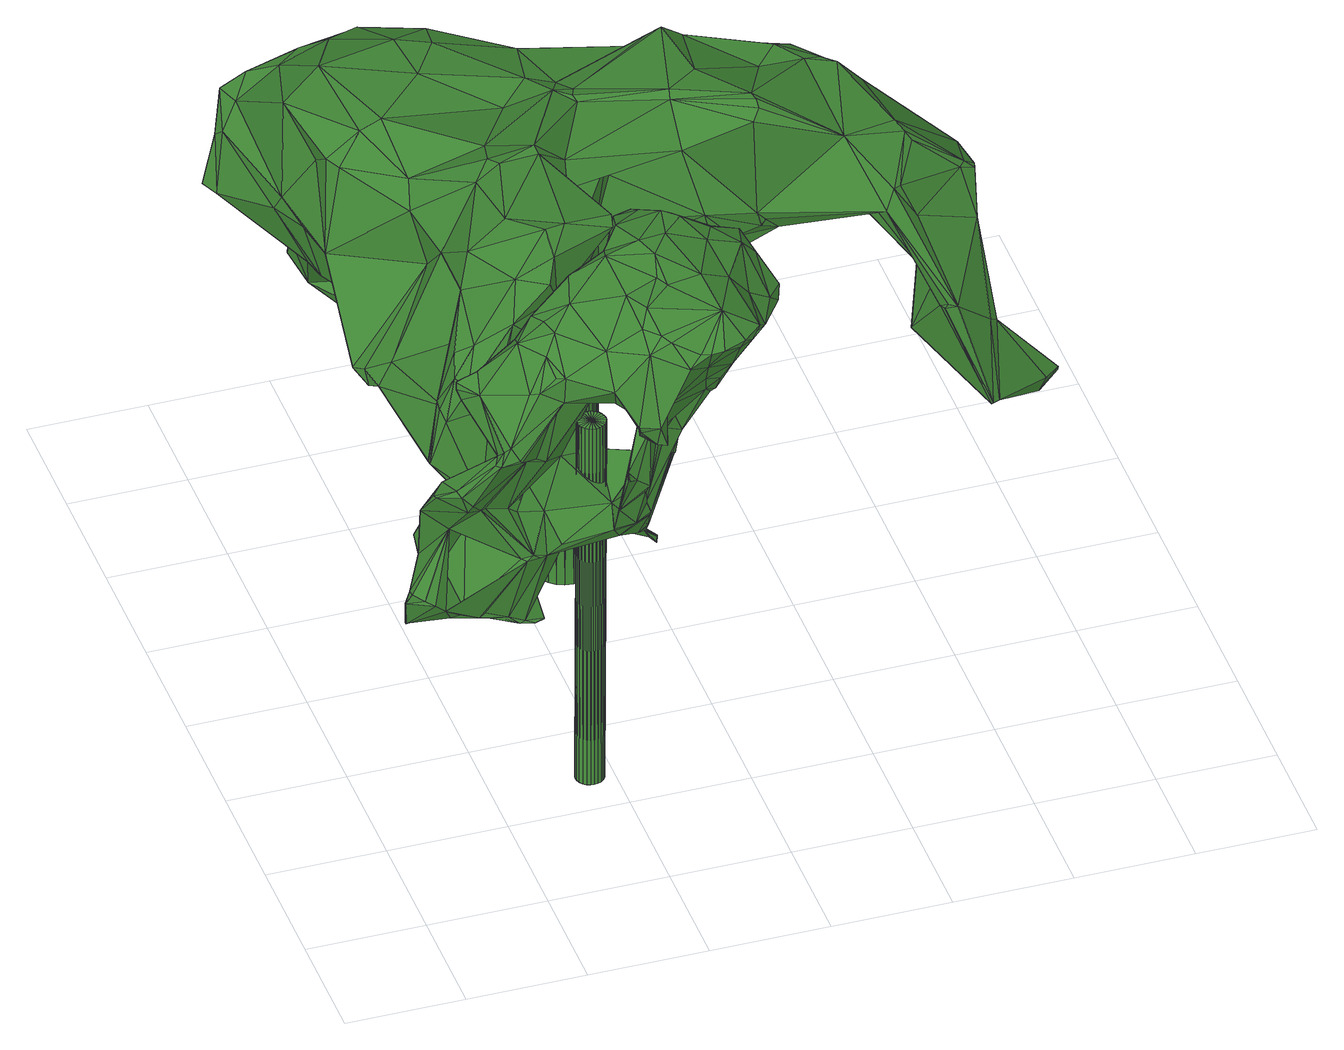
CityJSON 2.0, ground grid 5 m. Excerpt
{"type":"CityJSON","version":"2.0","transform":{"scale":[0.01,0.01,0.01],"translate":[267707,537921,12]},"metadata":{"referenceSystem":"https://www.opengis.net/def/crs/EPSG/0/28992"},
"CityObjects":{
"tree1":{"type":"SolitaryVegetationObject","attributes":{"gtid":21,"crown_width_m":12.45,"crown_median_z":30.55,"crown_r50_m":0.516,"crown_porosity":0.899,"trunk_H_m":17.55,"trunk_DBH_m":1.19,"trunk_radius_m":0.595,"trunk_base_height_m":13,"original_gtid":"23"},"geometry":[{"type":"Solid","lod":"3","boundaries":[[[[0,1,2]],[[3,4,2]],[[5,6,7]],[[8,9,10]],[[11,12,13]],[[14,15,16]],[[17,18,19]],[[20,21,22]],[[23,24,25]],[[0,2,4]],[[26,27,28]],[[26,5,27]],[[29,30,31]],[[7,6,32]],[[18,17,33]],[[34,35,36]],[[37,38,39]],[[40,41,42]],[[43,44,45]],[[46,47,48]],[[49,50,51]],[[52,53,54]],[[55,56,57]],[[58,57,56]],[[59,60,61]],[[1,25,62]],[[24,63,64]],[[24,23,63]],[[65,31,66]],[[47,67,68]],[[69,51,70]],[[47,68,71]],[[72,73,74]],[[73,72,75]],[[7,76,77]],[[62,25,78]],[[79,80,81]],[[82,83,84]],[[0,4,36]],[[85,81,61]],[[34,36,4]],[[86,64,63]],[[87,67,88]],[[89,90,91]],[[89,91,92]],[[19,93,17]],[[62,17,93]],[[94,95,96]],[[97,98,99]],[[50,70,51]],[[9,100,10]],[[101,102,103]],[[46,104,72]],[[105,106,107]],[[108,105,107]],[[38,90,39]],[[109,110,111]],[[62,78,17]],[[112,113,114]],[[115,114,113]],[[116,113,112]],[[115,113,116]],[[83,117,118]],[[52,74,53]],[[99,119,120]],[[121,122,123]],[[124,125,82]],[[126,127,30]],[[44,128,75]],[[129,130,131]],[[46,132,47]],[[133,106,127]],[[134,35,135]],[[136,137,138]],[[139,140,21]],[[139,21,20]],[[141,142,52]],[[143,69,144]],[[143,51,69]],[[145,146,82]],[[80,79,139]],[[127,126,133]],[[23,86,63]],[[147,148,105]],[[149,150,93]],[[75,29,151]],[[29,72,104]],[[152,153,124]],[[154,71,155]],[[156,53,73]],[[157,6,158]],[[159,160,161]],[[86,161,160]],[[154,47,71]],[[35,34,135]],[[162,163,164]],[[61,81,59]],[[3,165,135]],[[45,166,43]],[[87,167,67]],[[68,67,167]],[[17,78,33]],[[5,7,77]],[[168,145,82]],[[168,82,84]],[[64,78,24]],[[169,61,97]],[[1,86,25]],[[25,24,78]],[[165,134,135]],[[165,154,134]],[[170,39,90]],[[64,33,78]],[[171,172,173]],[[174,98,97]],[[140,175,176]],[[49,51,143]],[[50,49,177]],[[177,49,95]],[[178,158,66]],[[99,179,180]],[[83,181,117]],[[182,183,184]],[[100,170,185]],[[170,100,39]],[[186,131,187]],[[120,119,188]],[[156,141,54]],[[5,166,66]],[[30,127,178]],[[43,166,5]],[[189,142,190]],[[95,143,55]],[[49,143,95]],[[69,103,102]],[[144,69,191]],[[144,191,186]],[[50,103,70]],[[111,115,116]],[[192,137,136]],[[193,194,102]],[[186,112,131]],[[131,112,129]],[[41,161,36]],[[95,57,195]],[[66,166,65]],[[32,28,76]],[[66,6,5]],[[116,109,111]],[[1,161,86]],[[131,130,187]],[[196,197,59]],[[154,198,47]],[[99,199,169]],[[176,175,200]],[[176,200,12]],[[12,11,201]],[[202,168,92]],[[100,203,10]],[[111,110,115]],[[31,151,29]],[[47,132,88]],[[67,47,88]],[[151,65,204]],[[205,206,207]],[[206,26,207]],[[208,209,153]],[[68,167,210]],[[155,71,210]],[[7,32,76]],[[211,99,212]],[[71,68,210]],[[35,134,42]],[[213,214,215]],[[216,214,213]],[[36,161,0]],[[92,91,202]],[[0,161,1]],[[42,41,36]],[[42,36,35]],[[4,135,34]],[[159,161,41]],[[38,37,8]],[[178,148,147]],[[178,127,148]],[[4,3,135]],[[115,110,26]],[[184,183,217]],[[184,217,201]],[[116,173,109]],[[190,142,75]],[[218,219,195]],[[72,29,75]],[[60,220,147]],[[60,147,105]],[[203,221,10]],[[65,151,31]],[[47,198,222]],[[121,80,122]],[[139,122,80]],[[99,98,179]],[[45,44,151]],[[84,223,224]],[[164,225,162]],[[94,102,95]],[[95,102,177]],[[172,171,205]],[[28,32,226]],[[227,228,229]],[[85,61,169]],[[173,116,102]],[[12,200,13]],[[76,27,77]],[[202,91,10]],[[196,59,81]],[[25,86,23]],[[85,79,81]],[[85,208,79]],[[94,193,102]],[[14,98,174]],[[230,98,14]],[[231,199,99]],[[45,204,65]],[[166,45,65]],[[159,41,40]],[[13,232,11]],[[201,11,232]],[[10,20,22]],[[22,202,10]],[[233,56,55]],[[179,230,159]],[[151,204,45]],[[189,74,52]],[[37,9,8]],[[69,70,103]],[[196,80,225]],[[168,22,145]],[[202,22,168]],[[196,81,80]],[[60,105,234]],[[39,100,9]],[[235,236,215]],[[40,236,179]],[[235,179,236]],[[237,219,238]],[[239,240,171]],[[229,13,200]],[[229,232,13]],[[169,97,99]],[[32,6,157]],[[226,157,241]],[[205,242,43]],[[243,244,245]],[[208,85,209]],[[126,246,247]],[[149,3,150]],[[30,248,126]],[[126,18,133]],[[212,181,211]],[[97,14,174]],[[15,14,97]],[[198,3,149]],[[198,149,222]],[[109,173,172]],[[239,171,173]],[[101,103,50]],[[249,250,251]],[[252,189,190]],[[226,32,157]],[[185,253,100]],[[229,182,232]],[[254,152,124]],[[172,205,207]],[[110,172,207]],[[255,256,257]],[[28,27,76]],[[5,77,27]],[[54,141,52]],[[139,20,122]],[[205,258,242]],[[58,56,185]],[[229,228,182]],[[33,133,18]],[[33,107,133]],[[220,157,158]],[[182,228,145]],[[185,259,260]],[[89,57,58]],[[112,261,129]],[[48,104,46]],[[136,85,199]],[[260,259,129]],[[128,256,199]],[[255,199,256]],[[208,139,79]],[[153,139,208]],[[157,220,241]],[[152,175,153]],[[107,106,133]],[[260,129,261]],[[89,58,90]],[[90,58,185]],[[114,261,112]],[[60,197,241]],[[54,53,156]],[[44,75,151]],[[242,44,43]],[[145,183,182]],[[128,44,256]],[[232,182,184]],[[74,73,53]],[[156,73,75]],[[205,240,258]],[[171,240,205]],[[234,15,61]],[[3,198,165]],[[154,165,198]],[[252,74,189]],[[87,74,252]],[[231,262,263]],[[136,199,255]],[[220,158,147]],[[72,74,87]],[[72,87,132]],[[264,86,160]],[[159,264,160]],[[87,88,132]],[[72,132,46]],[[55,143,144]],[[39,9,37]],[[187,144,186]],[[233,187,259]],[[187,130,259]],[[223,244,224]],[[40,179,159]],[[255,257,240]],[[240,257,258]],[[188,138,265]],[[102,101,177]],[[112,191,116]],[[112,186,191]],[[116,191,102]],[[69,102,191]],[[146,228,227]],[[145,228,146]],[[117,215,266]],[[117,181,215]],[[267,268,223]],[[19,18,247]],[[6,66,158]],[[136,209,85]],[[215,236,213]],[[107,33,64]],[[86,107,64]],[[181,235,215]],[[250,268,251]],[[242,258,44]],[[52,142,189]],[[110,207,26]],[[213,269,252]],[[199,85,169]],[[3,2,150]],[[2,1,150]],[[16,15,234]],[[62,150,1]],[[93,150,62]],[[263,190,75]],[[84,118,270]],[[83,118,84]],[[254,227,152]],[[138,244,243]],[[224,244,138]],[[223,270,267]],[[138,188,119]],[[209,138,119]],[[243,265,138]],[[250,244,223]],[[245,244,250]],[[84,270,223]],[[219,239,194]],[[219,194,195]],[[249,251,268]],[[124,211,125]],[[42,134,271]],[[134,272,271]],[[264,230,273]],[[14,274,230]],[[177,101,50]],[[137,238,219]],[[127,106,148]],[[142,156,75]],[[104,48,248]],[[264,107,86]],[[108,107,275]],[[28,226,197]],[[270,118,117]],[[170,90,185]],[[66,276,178]],[[172,110,109]],[[195,89,92]],[[195,92,218]],[[273,230,274]],[[138,209,136]],[[55,277,95]],[[57,95,277]],[[57,277,55]],[[175,140,139]],[[195,278,95]],[[96,95,278]],[[96,278,195]],[[129,259,130]],[[92,279,137]],[[138,137,279]],[[175,139,153]],[[148,106,105]],[[176,21,140]],[[19,149,93]],[[222,149,19]],[[144,187,233]],[[240,237,255]],[[144,233,55]],[[221,203,260]],[[261,221,260]],[[190,268,267]],[[190,249,268]],[[156,142,141]],[[92,219,218]],[[193,96,194]],[[123,20,221]],[[10,221,20]],[[264,275,107]],[[26,163,115]],[[66,31,276]],[[90,38,91]],[[178,276,30]],[[181,83,125]],[[181,125,211]],[[119,99,211]],[[222,280,47]],[[168,281,282]],[[84,281,168]],[[224,281,84]],[[282,281,224]],[[168,282,92]],[[263,249,190]],[[245,250,249]],[[282,138,279]],[[282,279,92]],[[91,38,8]],[[91,8,10]],[[108,234,105]],[[234,108,16]],[[179,98,230]],[[120,188,99]],[[121,114,225]],[[121,225,80]],[[92,137,219]],[[75,128,263]],[[123,221,261]],[[190,216,252]],[[263,245,249]],[[31,30,276]],[[102,194,239]],[[173,102,239]],[[115,162,114]],[[147,158,178]],[[60,241,220]],[[22,21,176]],[[20,123,122]],[[117,266,270]],[[134,154,272]],[[15,97,61]],[[60,234,61]],[[108,275,16]],[[264,273,275]],[[222,19,247]],[[126,247,18]],[[159,230,264]],[[14,16,275]],[[223,268,250]],[[29,248,30]],[[104,248,29]],[[82,125,83]],[[257,256,258]],[[258,256,44]],[[241,197,226]],[[28,197,283]],[[59,197,60]],[[196,283,197]],[[267,270,266]],[[14,275,273]],[[231,263,128]],[[100,253,203]],[[231,128,199]],[[114,123,261]],[[243,262,265]],[[181,212,235]],[[192,238,137]],[[188,265,231]],[[188,231,99]],[[185,260,203]],[[126,248,246]],[[94,96,193]],[[213,252,216]],[[195,194,96]],[[119,211,124]],[[224,138,282]],[[284,40,271]],[[209,124,153]],[[209,119,124]],[[155,210,271]],[[272,155,271]],[[42,271,40]],[[246,48,280]],[[272,154,155]],[[252,167,87]],[[14,273,274]],[[271,210,167]],[[246,248,48]],[[28,283,26]],[[162,115,163]],[[164,283,196]],[[26,283,164]],[[164,163,26]],[[22,183,145]],[[185,56,233]],[[185,233,259]],[[195,57,285]],[[57,89,285]],[[89,195,285]],[[227,175,152]],[[227,229,175]],[[200,175,229]],[[206,5,26]],[[82,146,124]],[[43,206,205]],[[5,206,43]],[[227,124,146]],[[254,124,227]],[[190,286,216]],[[267,216,286]],[[267,286,190]],[[247,280,222]],[[47,280,48]],[[284,213,40]],[[183,22,176]],[[246,280,247]],[[114,162,225]],[[245,262,243]],[[232,184,201]],[[263,262,245]],[[164,196,225]],[[213,284,269]],[[240,287,237]],[[239,287,240]],[[219,237,287]],[[219,287,239]],[[121,288,114]],[[114,288,123]],[[121,123,288]],[[192,136,237]],[[237,136,255]],[[12,217,176]],[[201,217,12]],[[185,203,253]],[[252,269,167]],[[271,269,284]],[[167,269,271]],[[266,216,267]],[[192,237,238]],[[231,265,262]],[[99,180,235]],[[212,99,235]],[[179,235,180]],[[215,214,266]],[[266,214,216]],[[183,176,217]],[[213,236,40]],[[289,290,291]],[[289,291,292]],[[292,291,293]],[[292,293,294]],[[291,290,295]],[[291,295,293]],[[293,295,296]],[[293,296,294]],[[295,290,297]],[[295,297,296]],[[296,297,298]],[[296,298,294]],[[297,290,299]],[[297,299,298]],[[298,299,300]],[[298,300,294]],[[299,290,301]],[[299,301,300]],[[300,301,302]],[[300,302,294]],[[301,290,303]],[[301,303,302]],[[302,303,304]],[[302,304,294]],[[303,290,305]],[[303,305,304]],[[304,305,306]],[[304,306,294]],[[305,290,307]],[[305,307,306]],[[306,307,308]],[[306,308,294]],[[307,290,309]],[[307,309,308]],[[308,309,310]],[[308,310,294]],[[309,290,311]],[[309,311,310]],[[310,311,312]],[[310,312,294]],[[311,290,313]],[[311,313,312]],[[312,313,314]],[[312,314,294]],[[313,290,315]],[[313,315,314]],[[314,315,316]],[[314,316,294]],[[315,290,317]],[[315,317,316]],[[316,317,318]],[[316,318,294]],[[317,290,319]],[[317,319,318]],[[318,319,320]],[[318,320,294]],[[319,290,321]],[[319,321,320]],[[320,321,322]],[[320,322,294]],[[321,290,323]],[[321,323,322]],[[322,323,324]],[[322,324,294]],[[323,290,325]],[[323,325,324]],[[324,325,326]],[[324,326,294]],[[325,290,327]],[[325,327,326]],[[326,327,328]],[[326,328,294]],[[327,290,329]],[[327,329,328]],[[328,329,330]],[[328,330,294]],[[329,290,331]],[[329,331,330]],[[330,331,332]],[[330,332,294]],[[331,290,333]],[[331,333,332]],[[332,333,334]],[[332,334,294]],[[333,290,335]],[[333,335,334]],[[334,335,336]],[[334,336,294]],[[335,290,337]],[[335,337,336]],[[336,337,338]],[[336,338,294]],[[337,290,289]],[[337,289,338]],[[338,289,292]],[[338,292,294]]]]}]},
"tree2":{"type":"SolitaryVegetationObject","attributes":{"gtid":20,"crown_width_m":25.45,"crown_median_z":29.67,"crown_r50_m":0.714,"crown_porosity":0.859,"trunk_H_m":17.35,"trunk_DBH_m":2.59,"trunk_radius_m":1.3,"trunk_base_height_m":12.32,"original_gtid":"22"},"geometry":[{"type":"Solid","lod":"3","boundaries":[[[[339,340,341]],[[342,343,344]],[[345,346,347]],[[348,349,350]],[[351,352,353]],[[354,355,356]],[[357,358,359]],[[360,361,362]],[[363,364,365]],[[366,367,368]],[[369,370,371]],[[372,373,374]],[[375,376,377]],[[378,379,380]],[[381,382,383]],[[343,342,384]],[[385,386,387]],[[388,389,390]],[[391,390,389]],[[350,349,392]],[[393,342,394]],[[395,396,397]],[[398,354,399]],[[388,387,400]],[[388,348,387]],[[401,402,403]],[[404,405,406]],[[407,380,379]],[[382,381,408]],[[368,367,409]],[[410,368,409]],[[370,395,411]],[[412,413,414]],[[339,415,416]],[[417,418,419]],[[420,421,422]],[[423,424,425]],[[426,380,407]],[[427,428,429]],[[430,429,378]],[[368,431,366]],[[432,433,434]],[[435,436,437]],[[435,438,436]],[[379,439,407]],[[440,441,351]],[[351,441,352]],[[442,443,367]],[[366,431,444]],[[379,445,439]],[[446,428,447]],[[446,447,448]],[[407,439,449]],[[445,449,439]],[[445,450,449]],[[451,452,453]],[[367,443,409]],[[454,409,443]],[[455,456,433]],[[455,433,457]],[[414,413,361]],[[341,340,426]],[[397,346,436]],[[458,430,459]],[[344,394,342]],[[380,430,378]],[[460,401,461]],[[462,463,464]],[[465,462,464]],[[466,390,391]],[[466,392,390]],[[459,426,340]],[[339,459,340]],[[430,426,459]],[[430,380,426]],[[444,431,467]],[[444,467,442]],[[355,468,469]],[[470,471,372]],[[402,401,460]],[[472,473,414]],[[372,374,470]],[[474,415,341]],[[475,385,476]],[[475,476,477]],[[345,437,346]],[[436,346,437]],[[373,478,374]],[[479,398,480]],[[481,482,483]],[[484,485,486]],[[482,399,487]],[[488,489,490]],[[434,437,345]],[[435,437,434]],[[491,492,493]],[[480,481,494]],[[491,493,495]],[[453,496,442]],[[347,377,406]],[[347,497,377]],[[498,499,500]],[[500,499,501]],[[493,431,495]],[[488,490,449]],[[379,502,445]],[[503,372,504]],[[503,373,372]],[[505,506,507]],[[491,495,360]],[[410,360,495]],[[507,358,505]],[[431,368,495]],[[426,407,508]],[[496,377,497]],[[372,471,504]],[[470,342,471]],[[393,471,342]],[[358,509,505]],[[510,509,358]],[[486,405,404]],[[424,423,511]],[[444,442,367]],[[444,367,366]],[[442,496,443]],[[496,497,512]],[[496,512,513]],[[454,352,409]],[[435,456,438]],[[477,427,514]],[[515,514,427]],[[417,516,418]],[[389,386,517]],[[389,517,518]],[[411,519,370]],[[520,451,521]],[[470,478,479]],[[522,509,510]],[[523,524,488]],[[469,468,525]],[[526,522,510]],[[345,527,434]],[[503,528,373]],[[356,355,487]],[[421,494,422]],[[419,418,529]],[[467,530,520]],[[378,502,379]],[[350,448,348]],[[434,433,435]],[[456,435,433]],[[381,383,456]],[[449,508,407]],[[438,383,531]],[[456,383,438]],[[409,441,532]],[[502,446,533]],[[469,534,420]],[[356,487,399]],[[374,478,470]],[[482,487,535]],[[365,517,363]],[[535,487,422]],[[422,487,420]],[[536,537,538]],[[539,540,541]],[[525,468,509]],[[509,461,525]],[[542,382,543]],[[339,416,459]],[[544,545,546]],[[494,547,480]],[[421,548,549]],[[547,421,549]],[[391,550,466]],[[551,347,552]],[[553,463,554]],[[525,534,469]],[[529,418,492]],[[393,528,471]],[[504,471,528]],[[398,482,481]],[[555,537,549]],[[387,386,400]],[[556,421,557]],[[420,534,421]],[[534,401,421]],[[557,421,403]],[[401,403,421]],[[470,558,342]],[[436,438,411]],[[397,436,411]],[[397,411,395]],[[382,408,543]],[[559,543,408]],[[358,357,510]],[[420,487,355]],[[560,561,412]],[[432,405,485]],[[354,356,399]],[[392,349,390]],[[388,349,348]],[[388,390,349]],[[504,528,503]],[[558,480,384]],[[558,384,342]],[[479,558,470]],[[480,558,479]],[[562,563,548]],[[564,565,474]],[[446,350,533]],[[446,448,350]],[[397,396,552]],[[551,552,396]],[[370,519,371]],[[556,548,421]],[[432,527,405]],[[535,483,482]],[[553,566,567]],[[382,542,383]],[[477,514,560]],[[359,568,569]],[[410,495,368]],[[475,570,363]],[[459,416,458]],[[479,478,398]],[[373,528,571]],[[403,562,557]],[[572,562,403]],[[385,363,386]],[[545,538,555]],[[399,482,398]],[[460,509,522]],[[428,477,476]],[[428,427,477]],[[573,547,549]],[[536,547,573]],[[365,364,574]],[[363,574,364]],[[451,453,521]],[[547,494,421]],[[557,562,556]],[[562,548,556]],[[359,507,568]],[[450,445,533]],[[346,397,552]],[[541,417,575]],[[409,532,410]],[[458,416,565]],[[549,548,563]],[[511,389,518]],[[346,552,347]],[[505,499,506]],[[538,537,555]],[[576,538,545]],[[536,538,576]],[[524,392,466]],[[403,577,572]],[[520,578,451]],[[370,369,395]],[[358,507,359]],[[579,553,567]],[[577,403,402]],[[341,415,339]],[[344,580,394]],[[581,484,582]],[[581,582,583]],[[546,361,544]],[[360,544,361]],[[419,529,413]],[[584,512,585]],[[351,359,440]],[[357,359,351]],[[398,481,480]],[[395,369,396]],[[511,550,391]],[[580,586,587]],[[588,580,587]],[[583,589,581]],[[531,519,438]],[[411,438,519]],[[590,591,462]],[[369,591,396]],[[462,591,369]],[[462,369,463]],[[357,465,464]],[[584,592,353]],[[593,508,594]],[[510,357,526]],[[505,501,499]],[[540,408,418]],[[449,490,508]],[[594,508,490]],[[420,355,469]],[[392,523,350]],[[373,571,478]],[[523,392,524]],[[441,544,595]],[[441,595,532]],[[563,518,517]],[[363,517,386]],[[563,517,365]],[[539,559,540]],[[408,540,559]],[[596,467,493]],[[431,493,467]],[[524,489,488]],[[571,398,478]],[[571,354,398]],[[425,424,371]],[[430,427,429]],[[430,458,427]],[[571,528,580]],[[393,580,528]],[[393,394,580]],[[580,355,354]],[[571,580,354]],[[492,491,362]],[[529,492,362]],[[425,371,519]],[[424,597,598]],[[599,597,424]],[[600,371,424]],[[601,456,455]],[[601,455,408]],[[602,544,440]],[[536,587,586]],[[500,587,536]],[[377,452,375]],[[531,542,423]],[[550,423,542]],[[574,473,603]],[[383,542,531]],[[582,530,467]],[[603,473,555]],[[511,423,550]],[[603,555,604]],[[562,518,563]],[[554,605,553]],[[553,605,566]],[[480,547,606]],[[381,456,601]],[[381,601,408]],[[516,540,418]],[[362,491,360]],[[573,549,537]],[[596,582,467]],[[492,607,493]],[[573,537,536]],[[559,489,524]],[[419,575,417]],[[440,544,441]],[[574,603,365]],[[531,423,425]],[[576,545,568]],[[531,425,519]],[[579,567,522]],[[377,376,406]],[[513,443,496]],[[454,443,513]],[[596,583,582]],[[490,489,594]],[[560,570,477]],[[412,570,560]],[[427,458,565]],[[353,592,351]],[[357,351,592]],[[406,527,347]],[[481,483,494]],[[432,434,527]],[[448,447,348]],[[539,489,559]],[[541,540,516]],[[419,413,561]],[[413,412,561]],[[541,516,417]],[[405,527,406]],[[457,433,432]],[[363,570,574]],[[594,541,575]],[[539,541,594]],[[585,512,551]],[[551,512,497]],[[551,497,347]],[[583,607,418]],[[492,418,607]],[[594,489,539]],[[550,542,466]],[[475,363,385]],[[524,466,543]],[[466,542,543]],[[501,505,468]],[[501,468,355]],[[488,449,523]],[[523,449,450]],[[409,352,441]],[[442,521,453]],[[467,521,442]],[[405,486,485]],[[523,533,350]],[[453,452,496]],[[377,496,452]],[[586,547,536]],[[347,527,345]],[[574,570,412]],[[545,555,608]],[[545,608,546]],[[514,561,560]],[[419,561,514]],[[419,514,575]],[[514,515,575]],[[569,568,602]],[[498,568,499]],[[576,568,498]],[[388,400,389]],[[400,386,389]],[[369,554,463]],[[554,369,600]],[[352,584,353]],[[580,588,355]],[[501,355,588]],[[361,546,472]],[[361,472,414]],[[608,473,546]],[[472,546,473]],[[529,362,413]],[[361,413,362]],[[498,500,576]],[[596,607,583]],[[493,607,596]],[[424,598,600]],[[518,562,599]],[[477,570,475]],[[562,572,599]],[[518,599,511]],[[599,424,511]],[[484,530,582]],[[450,533,523]],[[418,408,589]],[[535,422,483]],[[422,494,483]],[[406,376,404]],[[484,376,530]],[[486,404,376]],[[484,486,376]],[[588,587,501]],[[534,461,401]],[[460,522,567]],[[500,536,576]],[[513,584,352]],[[512,584,513]],[[520,521,467]],[[454,513,352]],[[566,572,577]],[[500,501,587]],[[543,559,524]],[[509,468,505]],[[457,581,455]],[[457,484,581]],[[455,581,589]],[[455,589,408]],[[391,389,511]],[[452,451,578]],[[460,461,509]],[[609,515,427]],[[584,610,592]],[[610,357,592]],[[610,465,357]],[[585,610,584]],[[585,465,610]],[[599,572,597]],[[598,597,572]],[[384,606,343]],[[480,606,384]],[[547,343,606]],[[418,589,583]],[[365,604,563]],[[603,604,365]],[[530,578,520]],[[585,551,591]],[[396,591,551]],[[585,591,590]],[[452,578,375]],[[376,578,530]],[[375,578,376]],[[465,585,462]],[[590,462,585]],[[344,611,580]],[[343,611,344]],[[586,580,611]],[[586,611,547]],[[343,547,611]],[[526,579,522]],[[598,572,566]],[[605,598,566]],[[532,595,410]],[[360,410,595]],[[360,595,544]],[[554,600,605]],[[371,600,369]],[[605,600,598]],[[464,526,357]],[[463,526,464]],[[612,604,555]],[[612,563,604]],[[612,613,563]],[[549,563,613]],[[549,613,612]],[[534,525,461]],[[594,564,593]],[[609,564,594]],[[609,594,515]],[[594,575,515]],[[609,427,564]],[[427,565,564]],[[574,412,414]],[[484,457,485]],[[387,447,385]],[[414,473,574]],[[555,473,608]],[[428,446,429]],[[429,446,378]],[[502,378,446]],[[553,579,463]],[[526,463,579]],[[445,502,533]],[[440,359,602]],[[359,569,602]],[[387,348,447]],[[612,555,549]],[[476,447,428]],[[426,474,341]],[[593,564,474]],[[602,568,544]],[[506,568,507]],[[565,416,474]],[[508,474,426]],[[593,474,508]],[[416,415,474]],[[544,568,545]],[[499,568,506]],[[476,385,447]],[[460,567,402]],[[402,567,577]],[[566,577,567]],[[432,485,457]],[[614,615,616]],[[614,616,617]],[[617,616,618]],[[617,618,619]],[[616,615,620]],[[616,620,618]],[[618,620,621]],[[618,621,619]],[[620,615,622]],[[620,622,621]],[[621,622,623]],[[621,623,619]],[[622,615,624]],[[622,624,623]],[[623,624,625]],[[623,625,619]],[[624,615,626]],[[624,626,625]],[[625,626,627]],[[625,627,619]],[[626,615,628]],[[626,628,627]],[[627,628,629]],[[627,629,619]],[[628,615,630]],[[628,630,629]],[[629,630,631]],[[629,631,619]],[[630,615,632]],[[630,632,631]],[[631,632,633]],[[631,633,619]],[[632,615,634]],[[632,634,633]],[[633,634,635]],[[633,635,619]],[[634,615,636]],[[634,636,635]],[[635,636,637]],[[635,637,619]],[[636,615,638]],[[636,638,637]],[[637,638,639]],[[637,639,619]],[[638,615,640]],[[638,640,639]],[[639,640,641]],[[639,641,619]],[[640,615,642]],[[640,642,641]],[[641,642,643]],[[641,643,619]],[[642,615,644]],[[642,644,643]],[[643,644,645]],[[643,645,619]],[[644,615,646]],[[644,646,645]],[[645,646,647]],[[645,647,619]],[[646,615,648]],[[646,648,647]],[[647,648,649]],[[647,649,619]],[[648,615,650]],[[648,650,649]],[[649,650,651]],[[649,651,619]],[[650,615,652]],[[650,652,651]],[[651,652,653]],[[651,653,619]],[[652,615,654]],[[652,654,653]],[[653,654,655]],[[653,655,619]],[[654,615,656]],[[654,656,655]],[[655,656,657]],[[655,657,619]],[[656,615,658]],[[656,658,657]],[[657,658,659]],[[657,659,619]],[[658,615,660]],[[658,660,659]],[[659,660,661]],[[659,661,619]],[[660,615,662]],[[660,662,661]],[[661,662,663]],[[661,663,619]],[[662,615,614]],[[662,614,663]],[[663,614,617]],[[663,617,619]]]]}]}
},
"vertices":[
[1585,908,2285],[1491,993,2399],[1599,959,2384],[1566,826,2420],[1633,853,2340],[436,663,2055],[453,748,2107],[374,770,2057],[689,626,922],[687,630,919],[622,699,1209],[1159,648,1173],[1136,665,1194],[1154,625,1221],[1218,575,2267],[995,596,2161],[1052,628,2338],[1290,998,2518],[1148,834,2527],[1261,856,2518],[675,740,1241],[882,718,1262],[893,677,1253],[1236,1172,2361],[1214,1144,2436],[1355,1092,2408],[469,541,1838],[386,747,1984],[414,761,1983],[886,450,2320],[809,672,2412],[719,588,2352],[377,775,2056],[1105,1002,2489],[1703,769,2224],[1686,734,2174],[1694,798,2195],[689,627,916],[646,605,924],[644,609,922],[1355,504,1989],[1432,749,2056],[1532,675,2094],[501,470,1918],[723,478,2084],[631,500,2135],[1091,377,2403],[1349,409,2442],[1070,496,2457],[105,581,1066],[92,540,1198],[104,586,1069],[953,11,2167],[887,15,2236],[885,14,2231],[297,614,1026],[379,606,1026],[411,587,1018],[458,594,1000],[687,800,1868],[749,714,2101],[913,709,2034],[1338,1017,2480],[1178,1172,2354],[1145,1153,2412],[672,552,2270],[585,649,2287],[1265,283,2334],[1319,282,2340],[140,644,1173],[99,570,1177],[1418,323,2341],[1037,360,2330],[904,82,2208],[987,74,2189],[887,346,2191],[374,768,2024],[372,763,2026],[1229,1081,2477],[833,902,1651],[696,833,1556],[776,824,1793],[1042,372,1536],[1036,345,1568],[963,306,1560],[804,815,1782],[1231,976,2235],[1179,285,2279],[1226,296,2335],[533,596,987],[580,594,944],[604,604,946],[668,527,1310],[1354,948,2512],[302,745,1194],[258,546,1116],[345,580,1080],[1056,620,1982],[1321,492,2052],[1061,615,1970],[602,608,941],[171,542,1191],[316,682,1410],[138,595,1191],[1032,435,2406],[851,845,2352],[848,841,2376],[1026,911,2401],[973,812,2394],[237,599,1644],[309,567,1681],[233,624,1636],[305,923,1320],[301,732,1472],[425,729,1480],[293,698,1637],[207,715,1503],[1015,344,1627],[1016,338,1625],[1190,566,1667],[1201,523,1775],[654,749,1507],[702,714,1394],[611,756,1237],[1206,573,1652],[1193,563,1665],[1004,821,2492],[853,818,2433],[924,448,2056],[391,986,1212],[335,962,1168],[325,994,1182],[1123,348,2380],[1019,889,2463],[1598,626,2154],[1637,685,2236],[765,652,1685],[707,684,1404],[919,484,1540],[840,801,1458],[955,778,1287],[892,45,2202],[939,54,2159],[125,596,1056],[243,817,1200],[1022,458,1389],[1070,483,1396],[682,779,2288],[824,830,2380],[1424,825,2470],[1467,919,2454],[726,468,2210],[934,676,1478],[954,750,1568],[1502,395,2345],[1457,360,2310],[901,82,2202],[501,756,2112],[607,741,2236],[1405,756,2054],[1228,931,2203],[1519,891,2248],[451,641,1525],[377,587,1624],[592,565,1765],[1539,649,2309],[595,522,2123],[1279,369,2206],[933,422,1421],[901,652,1962],[580,598,941],[359,510,1635],[314,514,1684],[349,545,1582],[1222,452,2106],[986,737,1383],[990,749,1213],[210,528,1165],[676,752,2325],[1330,506,1983],[1180,489,1911],[1205,520,1774],[1086,571,1302],[968,673,1265],[1101,632,1252],[485,611,989],[249,927,1219],[295,960,1159],[1157,494,1860],[1000,28,2139],[1031,326,2002],[225,793,1228],[657,744,1510],[397,725,1369],[560,521,1322],[579,502,1319],[698,712,1756],[643,775,1923],[1452,632,2419],[898,647,1961],[1105,635,1257],[1157,646,1169],[745,574,1304],[602,716,1217],[693,488,2207],[461,467,1834],[481,493,1886],[449,505,1820],[868,907,1640],[947,735,1618],[1400,324,2312],[1211,573,1654],[1205,526,1777],[1303,471,2020],[1181,483,1911],[1213,494,1824],[1103,415,1917],[1131,660,1191],[633,507,1319],[605,501,1342],[643,765,2222],[613,755,1231],[1327,606,2484],[882,269,1670],[886,344,1521],[654,748,1512],[521,754,2033],[1080,529,1364],[1075,512,1363],[1090,575,1306],[1361,717,2157],[1068,497,1957],[1151,621,1219],[331,850,1183],[902,679,2239],[1212,499,1826],[1331,500,1982],[551,661,1472],[591,670,1438],[408,562,1568],[594,559,1764],[547,730,2092],[532,452,1862],[954,299,1742],[883,275,1672],[904,238,1872],[1156,641,2479],[1183,751,2514],[1021,614,2446],[907,233,1874],[898,201,1855],[904,202,1856],[1098,335,2083],[534,602,987],[972,504,1505],[681,581,1731],[745,589,2042],[634,561,1768],[542,454,1849],[413,914,1174],[460,918,1186],[460,917,1192],[1077,405,1918],[1001,386,2015],[1223,929,2204],[1132,464,1874],[1137,461,1874],[1004,258,1770],[945,240,1824],[1289,432,2102],[997,285,1726],[1413,468,2123],[1421,505,2152],[1351,761,2376],[1377,686,2203],[1134,789,2404],[701,672,2347],[334,596,1044],[343,577,1075],[743,574,1310],[1183,584,2479],[897,374,1490],[893,378,1491],[564,726,1963],[1365,471,2063],[433,589,1037],[1080,401,1919],[447,627,1522],[588,676,1436],[934,625,100],[875,625,100],[933,640,100],[942,624,1854],[940,639,1854],[883,624,1855],[927,655,100],[934,653,1854],[917,667,100],[925,666,1854],[905,677,100],[912,675,1854],[890,682,100],[898,681,1855],[875,685,100],[883,683,1855],[860,682,100],[867,681,1855],[845,677,100],[853,675,1855],[833,667,100],[841,666,1855],[823,655,100],[831,654,1855],[818,641,100],[825,639,1855],[815,625,100],[823,624,1855],[817,610,100],[825,608,1855],[823,595,100],[831,594,1855],[833,583,100],[841,582,1855],[845,573,100],[853,572,1855],[860,568,100],[867,566,1855],[875,566,100],[883,564,1855],[890,568,100],[898,566,1854],[905,573,100],[912,572,1854],[917,583,100],[925,582,1854],[927,595,100],[934,594,1854],[933,610,100],[940,608,1854],
[505,851,1180],[553,795,1217],[474,867,1177],[2698,1138,1122],[2523,1253,1565],[2489,1511,1277],[399,2996,2023],[659,3022,2068],[677,3206,1830],[813,880,2487],[826,1034,2509],[667,926,2381],[1560,2603,1283],[1273,2661,1200],[1529,2654,1295],[2794,1672,1857],[2783,1837,1886],[2782,1620,1938],[1809,2424,1740],[2113,2594,1922],[1994,2472,1497],[1231,2187,788],[1207,1917,1127],[997,2224,1172],[1059,1485,2312],[900,1657,2145],[1309,1743,2204],[957,2735,602],[1035,2764,616],[1026,2625,591],[1183,2483,2255],[859,2564,2302],[1126,2210,2324],[2952,1318,996],[3032,1323,1090],[2972,1287,1077],[567,3058,1255],[257,3008,1458],[727,3151,1428],[504,742,1919],[336,783,1859],[461,725,1493],[299,2176,2147],[330,2106,2149],[434,2167,2258],[2532,1218,1575],[1079,1117,2347],[1139,1178,2408],[1108,1046,2443],[909,1045,2510],[967,1548,2472],[721,1218,2454],[808,1549,2462],[552,1171,2366],[2686,1643,1125],[2604,1635,1184],[890,2730,2243],[1027,2779,2138],[694,2992,2104],[2739,1448,1806],[2772,1583,1946],[1117,1095,2470],[2213,2016,2302],[2042,2064,2268],[1899,1721,2423],[100,3005,1532],[165,3079,1669],[224,3117,1614],[278,802,1652],[257,2063,1772],[1311,2543,745],[1328,2351,674],[728,2641,2293],[1012,1503,1535],[801,1690,1192],[1141,1578,1455],[480,870,1184],[602,782,1238],[384,1598,1503],[484,1978,1465],[577,1592,1471],[2470,1663,2195],[2234,1575,2237],[2493,1607,2175],[822,1790,2368],[1178,2015,2395],[1000,2096,2289],[454,747,1419],[716,895,1672],[813,889,2033],[541,756,1911],[609,729,1512],[825,2635,688],[127,2992,1939],[157,2883,1949],[230,2981,2005],[341,2895,2072],[545,2899,2149],[440,2958,2087],[412,2617,2255],[324,825,1891],[1539,2535,1294],[1273,2415,1070],[841,2930,683],[1007,2867,789],[846,2870,665],[379,803,2050],[633,845,2224],[824,882,2289],[783,838,2390],[334,887,1889],[402,885,2111],[419,3026,1038],[584,3079,1180],[608,3047,1030],[1007,2861,796],[224,2509,1732],[227,2496,2205],[96,2860,1830],[644,751,1502],[603,773,1234],[2138,2167,2280],[2284,2032,2281],[1231,2576,2035],[1457,2504,2035],[1466,2544,1896],[1466,2539,1888],[714,1559,2383],[457,2886,978],[2405,2058,1939],[2432,1964,2185],[2734,1152,1122],[2909,1367,1004],[1219,1881,1377],[1309,1836,1668],[487,819,1384],[911,1182,2186],[839,944,2048],[813,1106,1912],[2767,1286,1414],[2733,1258,1445],[2573,1181,1602],[2467,1371,1939],[2706,1559,1983],[2409,1399,2079],[67,2847,1540],[82,2919,1775],[32,2922,1543],[2731,1588,1984],[600,1086,2016],[326,1433,1682],[372,931,1820],[1001,2358,888],[599,2087,1078],[794,2490,916],[2376,1380,2084],[978,2525,686],[906,3067,1158],[882,3168,1516],[2044,2119,1719],[2135,2321,1548],[2281,1936,1756],[2405,2053,1752],[421,767,2011],[3050,1386,1027],[3044,1390,1022],[2381,2417,1743],[2130,2352,1521],[2058,2489,1431],[291,867,1615],[2216,2204,2233],[2026,2600,2007],[963,1593,2484],[1006,3108,1458],[978,3047,1148],[690,1443,1630],[611,1415,1664],[277,1606,1521],[1064,1483,2322],[1099,1624,2355],[743,2385,2310],[414,3018,1038],[505,3001,974],[1948,2344,2171],[505,1113,2229],[545,1481,2133],[2323,2046,2248],[1946,2522,2006],[306,3048,1887],[2731,1604,1172],[629,1973,1115],[395,2940,1186],[524,2176,2292],[1362,2427,768],[475,852,2155],[2337,1978,2283],[2515,1581,2144],[2003,1696,1757],[1935,1699,1775],[1865,1841,1630],[246,1538,1590],[222,1610,1551],[254,1504,1531],[543,1893,2200],[511,1774,2133],[1547,2085,1232],[1833,1926,1459],[1538,1975,1294],[2341,1373,1986],[1876,1624,2355],[1908,1674,1861],[781,1626,2435],[834,3053,1750],[754,3105,1864],[1699,2309,2334],[1598,2277,2320],[1765,1897,1721],[1908,1648,2400],[1907,1683,2420],[2704,1135,1128],[572,1739,1882],[745,1459,1621],[691,1568,1493],[1585,1779,2424],[1586,1635,2276],[457,917,1682],[636,834,1564],[1696,2236,2420],[1793,2266,2338],[1861,2110,1558],[1846,2153,1598],[988,1445,1795],[2714,1424,1383],[1593,1821,2443],[1942,1673,1825],[1012,1490,1792],[400,1482,1539],[1870,1910,1494],[1733,1926,2431],[461,3031,1140],[1811,2323,2231],[2579,1718,1430],[210,2563,1641],[360,2596,1316],[373,2473,1336],[1278,2653,1330],[1004,2702,1620],[2371,1844,1767],[2318,1906,1745],[2448,1923,1719],[280,2411,1643],[1130,2625,2043],[1060,2745,2112],[1487,2640,1333],[356,882,1599],[261,1403,1600],[1297,2277,809],[831,2638,1100],[1240,1958,2396],[1262,2014,2380],[1248,1919,2389],[1231,2141,2326],[324,2384,1982],[1491,2212,1457],[1296,1827,1852],[1393,1970,1955],[1642,2262,2374],[2542,1203,1602],[661,2222,1192],[1453,2052,1548],[478,986,1779],[1336,2460,1540],[2622,1430,1708],[1699,2110,2030],[1778,1967,2302],[1355,2024,31],[1225,2025,32],[1351,2057,32],[1364,2007,1766],[1360,2041,1766],[1234,2008,1767],[1338,2089,32],[1347,2072,1767],[1318,2116,32],[1327,2099,1767],[1291,2137,33],[1300,2120,1768],[1260,2150,33],[1269,2133,1768],[1226,2155,33],[1235,2138,1768],[1193,2151,33],[1202,2134,1768],[1161,2138,33],[1171,2121,1768],[1134,2118,33],[1143,2101,1768],[1113,2091,33],[1123,2074,1768],[1100,2060,33],[1109,2043,1768],[1095,2026,33],[1105,2009,1768],[1099,1993,32],[1109,1976,1767],[1112,1961,32],[1121,1944,1767],[1133,1934,32],[1142,1918,1766],[1159,1913,31],[1168,1897,1766],[1190,1900,31],[1199,1883,1766],[1224,1895,31],[1233,1879,1766],[1257,1899,31],[1267,1883,1765],[1289,1912,30],[1298,1895,1765],[1316,1932,31],[1325,1916,1765],[1337,1959,31],[1346,1942,1766],[1350,1990,31],[1359,1973,1766]
]}
